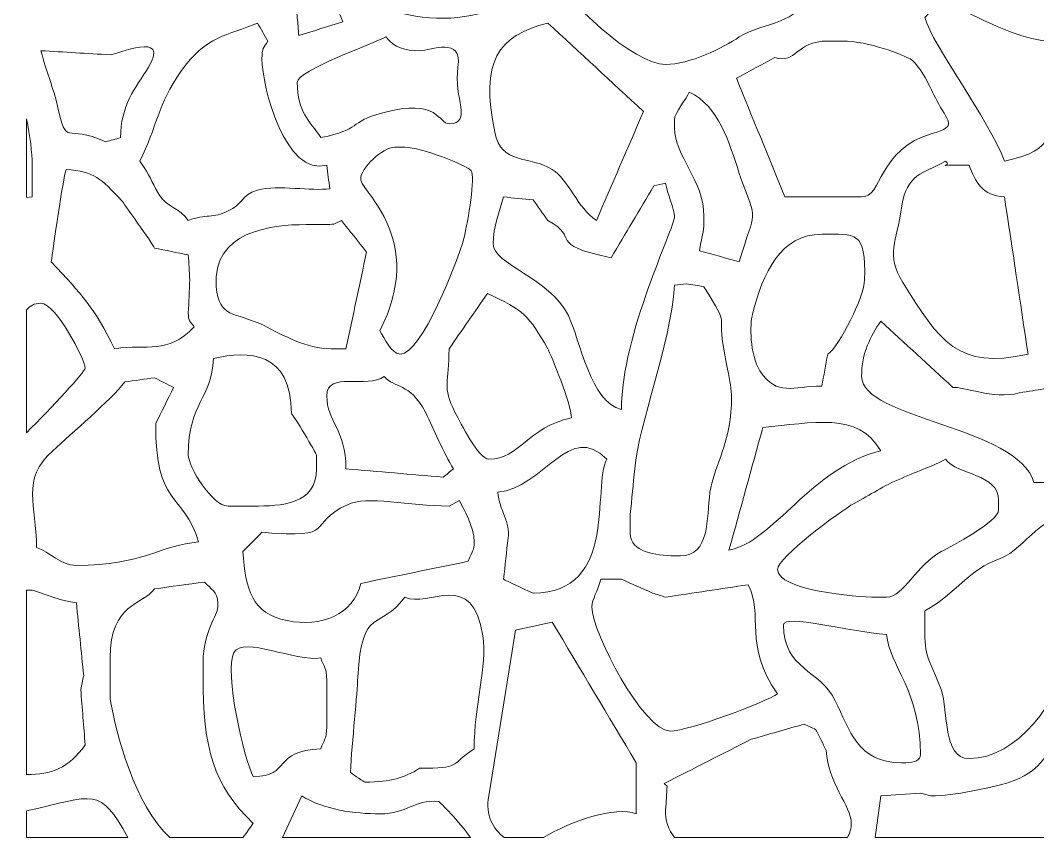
# Model space of a CAD drawing. Header units: millimetres. Extents: x -1220 to 1200, y -590 to 592.
# Drawn here: x -1204 to -540, y -590 to -56 of the extents above; entities that cross this region are included whole.
import ezdxf

# ---------------------------------------------------------------- set-up
doc = ezdxf.new("R2010")
doc.units = ezdxf.units.MM
doc.header["$MEASUREMENT"] = 0
doc.layers.add('Layer 1', color=7, linetype='Continuous')

msp = doc.modelspace()

# ---------------------------------------------------------------- linework, layer by layer
at = {"layer": 'Layer 1', "color": 250, "lineweight": 20}
for points, knots in [([(-1114.6493, 2.3211), (-1098.2944, 29.357), (-1059.8097, 40.1729), (-1039.6047, 14.0348), (-1029.021, 21.2461), (-1009.7806, 27.5538), (-1003.0451, 14.0348), (-1003.0451, 14.0348), (-1001.12, -29.2231), (-1001.12, -40.0389), (-998.554, -45.7442), (-995.9899, -51.4553), (-993.4238, -57.1625), (-1003.0451, -60.1649), (-1012.6663, -63.169), (-1022.2875, -66.1751), (-1022.6049, -62.2693), (-1022.9264, -58.3616), (-1023.2479, -54.4594), (-1023.2479, -46.3485), (-1036.7193, -36.4343), (-1046.3384, -36.4343), (-1054.9971, -36.4343), (-1067.5059, -45.445), (-1075.204, -45.445), (-1082.8982, -45.445), (-1082.8982, -40.9406), (-1096.3694, -39.1373), (-1102.4601, -25.3172), (-1108.5547, -11.4971), (-1114.6493, 2.3211)], [0, 0, 0, 0, 0.1, 0.1, 0.1, 0.2, 0.2, 0.2, 0.3, 0.3, 0.3, 0.4, 0.4, 0.4, 0.5, 0.5, 0.5, 0.6, 0.6, 0.6, 0.7, 0.7, 0.7, 0.8, 0.8, 0.8, 0.9, 0.9, 0.9, 1, 1, 1, 1]), ([(-882.7821, -33.7312), (-882.7821, -61.6688), (-981.8796, -65.2734), (-981.8796, -24.7168), (-981.8796, -19.6099), (-981.8796, -14.5032), (-981.8796, -9.3965), (-981.8796, -0.3839), (-978.994, 2.3211), (-975.1439, 8.6288), (-945.3198, 8.6288), (-944.3553, 15.838), (-922.2293, 1.4175), (-912.6062, -3.9904), (-882.7821, -17.5074), (-882.7821, -31.0263), (-882.7821, -31.928), (-882.7821, -32.8277), (-882.7821, -33.7312)], [0, 0, 0, 0, 0.16666667, 0.16666667, 0.16666667, 0.33333333, 0.33333333, 0.33333333, 0.5, 0.5, 0.5, 0.66666667, 0.66666667, 0.66666667, 0.83333333, 0.83333333, 0.83333333, 1, 1, 1, 1]), ([(-782.722, -85.1), (-801.9644, -85.1), (-851.9955, -43.6454), (-853.9184, -22.0137), (-851.3524, -21.4095), (-848.7863, -20.8109), (-846.2222, -20.2123), (-816.3962, -38.2375), (-793.3057, -49.9531), (-765.4046, -34.631), (-757.7084, -30.1247), (-733.6554, -15.706), (-724.9967, -13.9028), (-716.338, -13.0012), (-693.2476, -26.52), (-693.2476, -40.0389), (-693.2476, -58.0641), (-718.2631, -57.1625), (-734.618, -67.0749), (-745.2017, -74.286), (-767.3296, -85.1), (-782.722, -85.1)], [0, 0, 0, 0, 0.14285714, 0.14285714, 0.14285714, 0.28571429, 0.28571429, 0.28571429, 0.42857143, 0.42857143, 0.42857143, 0.57142857, 0.57142857, 0.57142857, 0.71428571, 0.71428571, 0.71428571, 0.85714286, 0.85714286, 0.85714286, 1, 1, 1, 1]), ([(-561.4383, -148.1883), (-572.0221, -120.2489), (-608.5819, -72.4828), (-613.3944, -54.4594), (-609.8618, -50.5517), (-606.3354, -46.6459), (-602.8108, -42.742), (-572.9846, -56.2609), (-533.5374, -82.397), (-503.7133, -63.472), (-496.015, -81.4973), (-503.7133, -93.211), (-520.0701, -111.2381), (-535.4624, -128.3598), (-525.8412, -140.9771), (-561.4383, -148.1883)], [0, 0, 0, 0, 0.2, 0.2, 0.2, 0.4, 0.4, 0.4, 0.6, 0.6, 0.6, 0.8, 0.8, 0.8, 1, 1, 1, 1]), ([(-1099.255, -89.6083), (-1082.8982, -66.1751), (-1068.4684, -66.1751), (-1049.226, -58.0641), (-1046.9815, -61.9681), (-1044.7349, -65.874), (-1042.4904, -69.7797), (-1045.378, -74.286), (-1046.3384, -74.286), (-1046.3384, -81.4973), (-1046.3384, -99.2718), (-1031.1677, -158.5309), (-1004.0055, -150.8913), (-1003.3626, -155.9981), (-1002.7235, -161.1049), (-1002.0825, -166.2135), (-1013.6288, -168.0149), (-1035.7567, -163.5104), (-1049.226, -167.1151), (-1060.7722, -170.7179), (-1058.8472, -177.0294), (-1068.4684, -180.6321), (-1078.0896, -186.0401), (-1082.8982, -182.4354), (-1094.4443, -186.9436), (-1100.2176, -178.8307), (-1108.8782, -177.9291), (-1113.6868, -169.8181), (-1119.46, -159.9039), (-1118.4975, -159.0041), (-1126.1956, -148.1883), (-1114.6493, -125.6568), (-1114.6493, -111.2381), (-1099.255, -89.6083)], [0, 0, 0, 0, 0.09090909, 0.09090909, 0.09090909, 0.18181818, 0.18181818, 0.18181818, 0.27272727, 0.27272727, 0.27272727, 0.36363636, 0.36363636, 0.36363636, 0.45454545, 0.45454545, 0.45454545, 0.54545455, 0.54545455, 0.54545455, 0.63636364, 0.63636364, 0.63636364, 0.72727273, 0.72727273, 0.72727273, 0.81818182, 0.81818182, 0.81818182, 0.90909091, 0.90909091, 0.90909091, 1, 1, 1, 1]), ([(-827.9425, -186.9436), (-840.4492, -178.8307), (-846.2222, -159.9039), (-856.806, -153.5962), (-871.2377, -144.5836), (-890.4783, -150.8913), (-894.3284, -129.2633), (-903.9475, -83.2986), (-892.4033, -66.1751), (-859.6916, -58.0641), (-838.8436, -77.2866), (-817.9997, -96.5164), (-797.1538, -115.7444), (-807.416, -139.475), (-817.6782, -163.2093), (-827.9425, -186.9436)], [0, 0, 0, 0, 0.2, 0.2, 0.2, 0.4, 0.4, 0.4, 0.6, 0.6, 0.6, 0.8, 0.8, 0.8, 1, 1, 1, 1]), ([(-1148.3216, -135.571), (-1175.2621, -122.9519), (-1173.3371, -140.9771), (-1180.0727, -111.2381), (-1183.9208, -95.916), (-1186.8063, -91.4115), (-1190.6543, -76.0893), (-1175.5797, -76.9891), (-1160.5089, -77.8907), (-1145.436, -78.7923), (-1141.5879, -78.7923), (-1105.9887, -62.5704), (-1120.4224, -86.9033), (-1129.0811, -100.4223), (-1138.7023, -112.1379), (-1138.7023, -132.8661), (-1141.9055, -133.7696), (-1145.1144, -134.6694), (-1148.3216, -135.571)], [0, 0, 0, 0, 0.16666667, 0.16666667, 0.16666667, 0.33333333, 0.33333333, 0.33333333, 0.5, 0.5, 0.5, 0.66666667, 0.66666667, 0.66666667, 0.83333333, 0.83333333, 0.83333333, 1, 1, 1, 1]), ([(-1007.8556, -132.8661), (-1015.5538, -121.1523), (-1023.2479, -116.6442), (-1023.2479, -96.8176), (-1023.2479, -88.7067), (-973.2209, -71.583), (-965.5227, -67.0749), (-959.7516, -74.286), (-953.014, -76.0893), (-943.3947, -76.0893), (-935.6966, -76.0893), (-915.4938, -66.1751), (-918.3792, -86.9033), (-921.2649, -106.73), (-908.7601, -123.8554), (-924.1525, -123.8554), (-930.888, -123.8554), (-930.888, -106.73), (-967.4477, -116.6442), (-990.5383, -122.9519), (-980.915, -127.4601), (-1007.8556, -132.8661)], [0, 0, 0, 0, 0.14285714, 0.14285714, 0.14285714, 0.28571429, 0.28571429, 0.28571429, 0.42857143, 0.42857143, 0.42857143, 0.57142857, 0.57142857, 0.57142857, 0.71428571, 0.71428571, 0.71428571, 0.85714286, 0.85714286, 0.85714286, 1, 1, 1, 1]), ([(-736.543, -94.1146), (-728.2018, -89.6083), (-719.8647, -85.1), (-711.5275, -80.5937), (-697.0958, -85.1), (-698.0562, -69.7797), (-676.8908, -69.7797), (-673.6838, -69.7797), (-670.4747, -69.7797), (-667.2716, -69.7797), (-649.9522, -69.7797), (-627.8242, -78.7923), (-623.0137, -81.4973), (-615.3154, -86.9033), (-610.5068, -99.5225), (-605.6963, -108.5332), (-598.9607, -122.0521), (-591.2645, -125.6568), (-608.5819, -130.1631), (-644.1791, -140.0773), (-641.2935, -172.5212), (-654.7629, -171.6214), (-671.4372, -171.6214), (-688.1155, -171.6214), (-704.7939, -171.6214), (-715.3776, -145.7826), (-725.9593, -119.9477), (-736.543, -94.1146)], [0, 0, 0, 0, 0.11111111, 0.11111111, 0.11111111, 0.22222222, 0.22222222, 0.22222222, 0.33333333, 0.33333333, 0.33333333, 0.44444444, 0.44444444, 0.44444444, 0.55555556, 0.55555556, 0.55555556, 0.66666667, 0.66666667, 0.66666667, 0.77777778, 0.77777778, 0.77777778, 0.88888889, 0.88888889, 0.88888889, 1, 1, 1, 1]), ([(-757.7084, -184.2388), (-757.7084, -160.8055), (-776.9509, -144.5836), (-776.9509, -126.5584), (-776.9509, -124.7552), (-776.9509, -122.9519), (-776.9509, -121.1523), (-776.9509, -116.6442), (-769.2547, -107.6335), (-767.3296, -103.1253), (-748.0872, -112.1379), (-741.3535, -135.571), (-734.618, -156.2992), (-722.1113, -191.4481), (-724.0363, -177.0294), (-734.618, -213.9796), (-743.2767, -211.5739), (-751.9354, -209.1721), (-760.596, -206.7702), (-759.6315, -198.6574), (-757.7084, -196.856), (-757.7084, -186.9436), (-757.7084, -186.0401), (-757.7084, -185.1404), (-757.7084, -184.2388)], [0, 0, 0, 0, 0.125, 0.125, 0.125, 0.25, 0.25, 0.25, 0.375, 0.375, 0.375, 0.5, 0.5, 0.5, 0.625, 0.625, 0.625, 0.75, 0.75, 0.75, 0.875, 0.875, 0.875, 1, 1, 1, 1]), ([(-1200.05, -171.9619), (-1200.05, -171.9619), (-1200.05, -120.6548), (-1200.05, -120.6548), (-1197.7715, -131.6165), (-1196.4276, -142.5689), (-1196.4276, -150.8913), (-1196.4276, -157.8014), (-1196.4276, -164.7076), (-1196.4276, -171.6214), (-1196.4276, -171.6214), (-1200.05, -171.9619), (-1200.05, -171.9619)], [0, 0, 0, 0, 0.25, 0.25, 0.25, 0.5, 0.5, 0.5, 0.75, 0.75, 0.75, 1, 1, 1, 1]), ([(-969.3708, -259.0425), (-938.5842, -198.6574), (-981.8796, -168.0149), (-981.8796, -159.9039), (-981.8796, -152.6946), (-967.4477, -139.1775), (-959.7516, -139.1775), (-957.503, -139.1775), (-955.2566, -139.1775), (-953.014, -139.1775), (-942.4322, -139.1775), (-912.6062, -150.8913), (-909.7205, -154.496), (-906.8351, -158.1025), (-911.6456, -186.9436), (-914.5312, -198.6574), (-918.3792, -213.9796), (-942.4322, -274.3628), (-955.9016, -274.3628), (-961.6747, -274.3628), (-966.4852, -263.547), (-969.3708, -259.0425)], [0, 0, 0, 0, 0.14285714, 0.14285714, 0.14285714, 0.28571429, 0.28571429, 0.28571429, 0.42857143, 0.42857143, 0.42857143, 0.57142857, 0.57142857, 0.57142857, 0.71428571, 0.71428571, 0.71428571, 0.85714286, 0.85714286, 0.85714286, 1, 1, 1, 1]), ([(-546.046, -274.3628), (-592.2271, -284.2752), (-603.7713, -266.25), (-627.8242, -227.4985), (-639.3705, -208.5716), (-631.6724, -201.3623), (-628.7868, -178.8307), (-624.9387, -155.3995), (-615.3154, -157.2009), (-599.9232, -148.1883), (-595.1126, -151.7929), (-606.6569, -150.8913), (-594.1521, -150.8913), (-590.943, -150.8913), (-587.736, -150.8913), (-584.5288, -150.8913), (-580.6808, -161.7072), (-575.8703, -170.7179), (-561.4383, -171.6214), (-556.3063, -205.8686), (-551.1742, -240.1157), (-546.046, -274.3628)], [0, 0, 0, 0, 0.14285714, 0.14285714, 0.14285714, 0.28571429, 0.28571429, 0.28571429, 0.42857143, 0.42857143, 0.42857143, 0.57142857, 0.57142857, 0.57142857, 0.71428571, 0.71428571, 0.71428571, 0.85714286, 0.85714286, 0.85714286, 1, 1, 1, 1]), ([(-1142.5505, -270.7582), (-1156.0197, -243.7204), (-1163.7178, -235.6094), (-1183.9208, -213.9796), (-1182.7726, -205.1653), (-1176.2186, -159.7112), (-1174.2996, -153.5962), (-1155.0572, -155.3995), (-1152.1717, -159.0041), (-1137.7398, -174.3244), (-1137.7398, -174.3244), (-1117.5369, -202.2621), (-1116.5724, -204.967), (-1109.1957, -206.4672), (-1101.8191, -207.9693), (-1094.4443, -209.4733), (-1094.123, -214.8812), (-1093.8014, -220.2873), (-1093.4818, -225.6952), (-1093.8014, -232.9064), (-1094.123, -240.1157), (-1094.4443, -247.325), (-1094.4443, -252.733), (-1093.4818, -252.733), (-1090.5963, -256.3376), (-1108.8782, -275.2644), (-1120.4224, -267.1535), (-1142.5505, -270.7582)], [0, 0, 0, 0, 0.11111111, 0.11111111, 0.11111111, 0.22222222, 0.22222222, 0.22222222, 0.33333333, 0.33333333, 0.33333333, 0.44444444, 0.44444444, 0.44444444, 0.55555556, 0.55555556, 0.55555556, 0.66666667, 0.66666667, 0.66666667, 0.77777778, 0.77777778, 0.77777778, 0.88888889, 0.88888889, 0.88888889, 1, 1, 1, 1]), ([(-811.5876, -310.4133), (-831.7905, -305.9052), (-838.5261, -265.3502), (-846.2222, -249.1283), (-858.7291, -223.8938), (-895.2888, -215.781), (-895.2888, -202.2621), (-895.2888, -190.5464), (-891.4408, -181.5357), (-888.5551, -171.6214), (-882.139, -172.22), (-875.725, -172.8186), (-869.3127, -173.4228), (-866.1037, -177.9291), (-862.8966, -182.4354), (-859.6916, -186.9436), (-837.5635, -198.6574), (-861.6146, -202.2621), (-818.3212, -211.2765), (-809.0195, -195.6532), (-799.7179, -180.0299), (-790.4201, -164.4102), (-787.8521, -163.8079), (-785.2859, -163.2093), (-782.722, -162.607), (-781.7614, -168.9165), (-776.9509, -179.7325), (-776.9509, -184.2388), (-776.9509, -192.3497), (-811.5876, -260.8439), (-811.5876, -310.4133)], [0, 0, 0, 0, 0.1, 0.1, 0.1, 0.2, 0.2, 0.2, 0.3, 0.3, 0.3, 0.4, 0.4, 0.4, 0.5, 0.5, 0.5, 0.6, 0.6, 0.6, 0.7, 0.7, 0.7, 0.8, 0.8, 0.8, 0.9, 0.9, 0.9, 1, 1, 1, 1]), ([(-1001.12, -270.7582), (-1017.4768, -270.7582), (-1032.8711, -261.7456), (-1045.378, -255.436), (-1064.6202, -246.4234), (-1074.2395, -250.9316), (-1076.1646, -230.2015), (-1079.0522, -194.151), (-1040.5673, -189.6467), (-1017.4768, -189.6467), (-1012.9857, -189.6467), (-1008.4946, -189.6467), (-1004.0055, -189.6467), (-998.2344, -189.6467), (-998.2344, -188.7431), (-994.3864, -186.9436), (-988.9308, -193.8499), (-983.4811, -200.7581), (-978.0295, -207.67), (-982.5185, -228.6975), (-987.0077, -249.7269), (-991.4988, -270.7582), (-994.7039, -270.7582), (-997.9109, -270.7582), (-1001.12, -270.7582)], [0, 0, 0, 0, 0.125, 0.125, 0.125, 0.25, 0.25, 0.25, 0.375, 0.375, 0.375, 0.5, 0.5, 0.5, 0.625, 0.625, 0.625, 0.75, 0.75, 0.75, 0.875, 0.875, 0.875, 1, 1, 1, 1]), ([(-680.7388, -295.0911), (-699.9812, -295.0911), (-709.6044, -302.3005), (-721.1487, -285.1788), (-727.8824, -274.3628), (-727.8824, -254.5362), (-725.9593, -248.2267), (-719.2237, -221.1889), (-707.6793, -195.9544), (-680.7388, -195.9544), (-658.6129, -195.9544), (-651.8772, -193.2513), (-652.8378, -225.6952), (-652.8378, -236.5092), (-669.1946, -268.9549), (-676.8908, -274.3628), (-678.1708, -281.2711), (-679.4568, -288.1792), (-680.7388, -295.0911)], [0, 0, 0, 0, 0.16666667, 0.16666667, 0.16666667, 0.33333333, 0.33333333, 0.33333333, 0.5, 0.5, 0.5, 0.66666667, 0.66666667, 0.66666667, 0.83333333, 0.83333333, 0.83333333, 1, 1, 1, 1]), ([(-776.9509, -405.9454), (-789.4576, -405.9454), (-805.8144, -403.2405), (-805.8144, -391.5249), (-805.8144, -387.316), (-805.8144, -383.1127), (-805.8144, -378.9076), (-804.8519, -368.9933), (-803.8893, -359.0791), (-802.9268, -349.1667), (-800.0394, -318.5243), (-779.8364, -269.8565), (-776.9509, -229.3017), (-774.3808, -228.9987), (-771.8188, -228.6975), (-769.2547, -228.3982), (-765.4046, -228.9987), (-761.5566, -229.5991), (-757.7084, -230.2015), (-739.4285, -259.9423), (-750.0122, -244.622), (-744.2392, -273.4612), (-740.3891, -295.0911), (-738.466, -299.5974), (-740.3891, -314.9196), (-742.3141, -334.7462), (-750.9728, -348.2651), (-753.8604, -364.487), (-755.7855, -381.6105), (-753.8604, -405.9454), (-773.1027, -405.9454), (-774.3808, -405.9454), (-775.6668, -405.9454), (-776.9509, -405.9454)], [0, 0, 0, 0, 0.09090909, 0.09090909, 0.09090909, 0.18181818, 0.18181818, 0.18181818, 0.27272727, 0.27272727, 0.27272727, 0.36363636, 0.36363636, 0.36363636, 0.45454545, 0.45454545, 0.45454545, 0.54545455, 0.54545455, 0.54545455, 0.63636364, 0.63636364, 0.63636364, 0.72727273, 0.72727273, 0.72727273, 0.81818182, 0.81818182, 0.81818182, 0.90909091, 0.90909091, 0.90909091, 1, 1, 1, 1]), ([(-898.1764, -342.8571), (-904.91, -342.8571), (-916.4563, -319.4259), (-920.3043, -312.2147), (-928.963, -295.0911), (-924.1525, -293.2897), (-924.1525, -270.7582), (-915.8113, -258.7414), (-907.4741, -246.7228), (-899.1368, -234.7096), (-875.0859, -245.5236), (-872.1983, -249.1283), (-859.6916, -270.7582), (-857.7685, -274.3628), (-844.2972, -306.8086), (-844.2972, -315.8194), (-873.1609, -322.1289), (-877.9714, -342.8571), (-898.1764, -342.8571)], [0, 0, 0, 0, 0.16666667, 0.16666667, 0.16666667, 0.33333333, 0.33333333, 0.33333333, 0.5, 0.5, 0.5, 0.66666667, 0.66666667, 0.66666667, 0.83333333, 0.83333333, 0.83333333, 1, 1, 1, 1]), ([(-1200.05, -325.5597), (-1200.05, -325.5597), (-1200.05, -245.4002), (-1200.05, -245.4002), (-1197.9651, -242.7328), (-1195.1595, -241.0173), (-1190.6543, -241.0173), (-1181.0352, -241.0173), (-1161.7928, -277.9675), (-1161.7928, -283.3755), (-1161.7928, -285.826), (-1184.0006, -309.506), (-1200.05, -325.5597)], [0, 0, 0, 0, 0.25, 0.25, 0.25, 0.5, 0.5, 0.5, 0.75, 0.75, 0.75, 1, 1, 1, 1]), ([(-542.1961, -358.1793), (-552.7796, -321.2273), (-654.7629, -316.721), (-654.7629, -288.7834), (-654.7629, -273.4612), (-648.9896, -262.6472), (-642.256, -252.733), (-626.5402, -267.1535), (-610.8244, -281.5722), (-595.1126, -295.9928), (-588.3789, -295.0911), (-569.1366, -304.1037), (-551.8192, -299.5974), (-538.3479, -296.8944), (-535.4624, -298.6977), (-513.3343, -288.7834), (-502.9164, -304.6031), (-503.2819, -289.975), (-495.0546, -313.1163), (-499.8632, -321.2273), (-496.9775, -328.4385), (-504.6737, -339.2525), (-515.2574, -352.7714), (-519.1054, -344.6604), (-522.9555, -358.1793), (-529.3677, -358.1793), (-535.7799, -358.1793), (-542.1961, -358.1793)], [0, 0, 0, 0, 0.11111111, 0.11111111, 0.11111111, 0.22222222, 0.22222222, 0.22222222, 0.33333333, 0.33333333, 0.33333333, 0.44444444, 0.44444444, 0.44444444, 0.55555556, 0.55555556, 0.55555556, 0.66666667, 0.66666667, 0.66666667, 0.77777778, 0.77777778, 0.77777778, 0.88888889, 0.88888889, 0.88888889, 1, 1, 1, 1]), ([(-1068.4684, -373.4996), (-1079.0522, -373.4996), (-1094.4443, -347.3634), (-1094.4443, -340.1541), (-1094.4443, -305.0054), (-1079.0522, -304.1037), (-1078.0896, -277.0678), (-1054.9971, -271.6598), (-1027.098, -272.5615), (-1027.098, -313.1163), (-1026.1355, -313.1163), (-1010.7432, -339.2525), (-1010.7432, -340.1541), (-1010.7432, -343.1565), (-1010.7432, -346.1626), (-1010.7432, -349.1667), (-1010.7432, -372.5999), (-1033.8317, -373.4996), (-1052.1116, -373.4996), (-1057.5631, -373.4996), (-1063.0127, -373.4996), (-1068.4684, -373.4996)], [0, 0, 0, 0, 0.14285714, 0.14285714, 0.14285714, 0.28571429, 0.28571429, 0.28571429, 0.42857143, 0.42857143, 0.42857143, 0.57142857, 0.57142857, 0.57142857, 0.71428571, 0.71428571, 0.71428571, 0.85714286, 0.85714286, 0.85714286, 1, 1, 1, 1]), ([(-991.4988, -349.1667), (-991.4988, -323.0305), (-1004.0055, -318.5243), (-1004.0055, -301.4007), (-1004.0055, -285.1001), (-977.712, -296.9542), (-966.4852, -288.7834), (-959.7516, -296.8944), (-950.1284, -292.3881), (-939.5467, -312.2147), (-933.7735, -323.9303), (-928.0024, -338.3527), (-921.2649, -349.1667), (-923.5075, -350.9681), (-925.756, -352.7714), (-928.0024, -354.5746), (-949.168, -352.7714), (-970.3353, -350.9681), (-991.4988, -349.1667)], [0, 0, 0, 0, 0.16666667, 0.16666667, 0.16666667, 0.33333333, 0.33333333, 0.33333333, 0.5, 0.5, 0.5, 0.66666667, 0.66666667, 0.66666667, 0.83333333, 0.83333333, 0.83333333, 1, 1, 1, 1]), ([(-1193.5419, -400.5375), (-1193.5419, -372.5999), (-1204.1257, -356.376), (-1182.9602, -337.4492), (-1170.5194, -325.7972), (-1145.4859, -304.6723), (-1135.8147, -292.3881), (-1129.3986, -291.4865), (-1122.9865, -290.5867), (-1116.5724, -289.6831), (-1112.4027, -291.7839), (-1108.2313, -293.8883), (-1104.0656, -295.9928), (-1107.9137, -303.8025), (-1111.7638, -311.6123), (-1115.6118, -319.4259), (-1116.5724, -373.4996), (-1097.33, -364.487), (-1087.7109, -396.9328), (-1111.7638, -398.7342), (-1124.2705, -412.2531), (-1167.5639, -412.2531), (-1178.1476, -412.2531), (-1184.8813, -403.2405), (-1193.5419, -400.5375)], [0, 0, 0, 0, 0.125, 0.125, 0.125, 0.25, 0.25, 0.25, 0.375, 0.375, 0.375, 0.5, 0.5, 0.5, 0.625, 0.625, 0.625, 0.75, 0.75, 0.75, 0.875, 0.875, 0.875, 1, 1, 1, 1]), ([(-642.256, -337.4492), (-687.4745, -348.2651), (-712.49, -396.9328), (-741.3535, -402.3407), (-733.973, -375.6003), (-726.6003, -348.8655), (-719.2237, -322.1289), (-687.4745, -319.4259), (-656.6879, -311.3131), (-642.256, -337.4492)], [0, 0, 0, 0, 0.33333333, 0.33333333, 0.33333333, 0.66666667, 0.66666667, 0.66666667, 1, 1, 1, 1]), ([(-885.6697, -394.2298), (-883.7446, -384.3155), (-891.4408, -376.2046), (-892.4033, -364.487), (-862.579, -361.7821), (-845.2597, -317.6226), (-821.2067, -342.8571), (-830.828, -360.8823), (-813.5106, -430.2783), (-869.3127, -430.2783), (-869.3127, -430.2783), (-887.5926, -422.1673), (-888.5551, -421.2657), (-887.5926, -412.2531), (-886.6301, -403.2405), (-885.6697, -394.2298)], [0, 0, 0, 0, 0.2, 0.2, 0.2, 0.4, 0.4, 0.4, 0.6, 0.6, 0.6, 0.8, 0.8, 0.8, 1, 1, 1, 1]), ([(-645.1436, -432.9813), (-658.6129, -432.9813), (-709.6044, -428.4769), (-709.6044, -414.958), (-709.6044, -406.8452), (-669.1946, -377.1043), (-659.5734, -371.6963), (-648.9896, -366.2902), (-640.3311, -359.9807), (-628.7868, -355.4744), (-617.2405, -350.0665), (-607.6213, -347.3634), (-599.9232, -342.8571), (-592.2271, -353.6711), (-565.2884, -351.8697), (-565.2884, -369.8949), (-565.2884, -371.9957), (-565.2884, -374.1001), (-565.2884, -376.2046), (-565.2884, -383.4139), (-596.0731, -399.6358), (-602.8108, -403.2405), (-618.203, -411.3515), (-627.8242, -432.9813), (-638.4061, -432.9813), (-640.6485, -432.9813), (-642.895, -432.9813), (-645.1436, -432.9813)], [0, 0, 0, 0, 0.11111111, 0.11111111, 0.11111111, 0.22222222, 0.22222222, 0.22222222, 0.33333333, 0.33333333, 0.33333333, 0.44444444, 0.44444444, 0.44444444, 0.55555556, 0.55555556, 0.55555556, 0.66666667, 0.66666667, 0.66666667, 0.77777778, 0.77777778, 0.77777778, 0.88888889, 0.88888889, 0.88888889, 1, 1, 1, 1]), ([(-981.8796, -423.9706), (-986.6882, -444.6988), (-1007.8556, -452.8098), (-1029.9856, -448.3035), (-1053.0741, -443.7972), (-1056.9221, -427.5734), (-1058.8472, -403.2405), (-1054.6756, -399.0335), (-1050.506, -394.8283), (-1046.3384, -390.6232), (-995.3469, -395.1295), (-1018.4393, -385.2152), (-990.5383, -372.5999), (-978.0295, -366.2902), (-950.1284, -373.4996), (-924.1525, -373.4996), (-924.1525, -373.4996), (-917.4188, -369.8949), (-917.4188, -369.8949), (-914.5312, -375.3029), (-907.7976, -387.0186), (-907.7976, -396.9328), (-907.7976, -403.2405), (-908.7601, -401.4373), (-911.6456, -409.5482), (-935.0536, -414.3538), (-958.4656, -419.1612), (-981.8796, -423.9706)], [0, 0, 0, 0, 0.11111111, 0.11111111, 0.11111111, 0.22222222, 0.22222222, 0.22222222, 0.33333333, 0.33333333, 0.33333333, 0.44444444, 0.44444444, 0.44444444, 0.55555556, 0.55555556, 0.55555556, 0.66666667, 0.66666667, 0.66666667, 0.77777778, 0.77777778, 0.77777778, 0.88888889, 0.88888889, 0.88888889, 1, 1, 1, 1]), ([(-584.5288, -538.4276), (-601.8462, -538.4276), (-597.9982, -507.787), (-602.8108, -493.3646), (-614.355, -464.5254), (-613.3944, -473.538), (-613.3944, -441.9958), (-593.1875, -430.2783), (-584.5288, -414.958), (-564.324, -407.7468), (-546.046, -400.5375), (-540.2729, -377.1043), (-503.7133, -376.2046), (-500.8276, -408.6484), (-509.4863, -397.8326), (-520.0701, -421.2657), (-526.8037, -434.7846), (-514.2968, -449.2032), (-520.0701, -472.6363), (-525.8412, -499.6742), (-552.7796, -538.4276), (-584.5288, -538.4276)], [0, 0, 0, 0, 0.14285714, 0.14285714, 0.14285714, 0.28571429, 0.28571429, 0.28571429, 0.42857143, 0.42857143, 0.42857143, 0.57142857, 0.57142857, 0.57142857, 0.71428571, 0.71428571, 0.71428571, 0.85714286, 0.85714286, 0.85714286, 1, 1, 1, 1]), ([(-902.0224, -458.2177), (-899.1368, -478.0443), (-907.7976, -503.2789), (-907.7976, -532.1199), (-924.1525, -542.9339), (-916.4563, -544.7353), (-943.3947, -544.7353), (-953.9785, -551.0449), (-961.6747, -553.7498), (-978.994, -553.7498), (-979.9546, -553.7498), (-985.7277, -549.2435), (-988.6133, -547.4402), (-987.6527, -527.6136), (-983.8026, -495.1679), (-983.8026, -485.2536), (-980.915, -437.4876), (-969.3708, -455.5128), (-953.014, -432.9813), (-937.6217, -440.1925), (-908.7601, -414.0564), (-902.0224, -458.2177)], [0, 0, 0, 0, 0.14285714, 0.14285714, 0.14285714, 0.28571429, 0.28571429, 0.28571429, 0.42857143, 0.42857143, 0.42857143, 0.57142857, 0.57142857, 0.57142857, 0.71428571, 0.71428571, 0.71428571, 0.85714286, 0.85714286, 0.85714286, 1, 1, 1, 1]), ([(-1058.7554, -590.0266), (-1058.7554, -590.0266), (-1106.5817, -590.0266), (-1106.5817, -590.0266), (-1129.4506, -568.5744), (-1141.4841, -522.5443), (-1145.436, -499.6742), (-1145.436, -490.6616), (-1145.436, -481.6509), (-1145.436, -472.6363), (-1145.436, -436.5878), (-1124.2705, -438.3892), (-1116.5724, -427.5734), (-1105.6672, -426.0712), (-1094.764, -424.5692), (-1083.8627, -423.0689), (-1080.0126, -427.5734), (-1075.204, -429.3767), (-1075.204, -436.5878), (-1075.204, -437.4876), (-1075.204, -438.3892), (-1075.204, -439.2909), (-1075.204, -444.6988), (-1084.8233, -455.5128), (-1084.8233, -475.3394), (-1084.8233, -478.3418), (-1084.8233, -481.3479), (-1084.8233, -484.3539), (-1084.8233, -532.1199), (-1078.0896, -555.553), (-1052.1116, -580.7857), (-1054.5298, -583.8985), (-1056.5606, -587.0972), (-1058.7554, -590.0266)], [0, 0, 0, 0, 0.09090909, 0.09090909, 0.09090909, 0.18181818, 0.18181818, 0.18181818, 0.27272727, 0.27272727, 0.27272727, 0.36363636, 0.36363636, 0.36363636, 0.45454545, 0.45454545, 0.45454545, 0.54545455, 0.54545455, 0.54545455, 0.63636364, 0.63636364, 0.63636364, 0.72727273, 0.72727273, 0.72727273, 0.81818182, 0.81818182, 0.81818182, 0.90909091, 0.90909091, 0.90909091, 1, 1, 1, 1]), ([(-779.8364, -520.4025), (-797.1538, -520.4025), (-830.828, -456.4144), (-830.828, -439.2909), (-830.828, -433.8848), (-826.9799, -429.3767), (-825.0549, -421.2657), (-820.5638, -421.2657), (-816.0747, -421.2657), (-811.5876, -421.2657), (-804.8519, -424.268), (-798.1163, -427.2722), (-791.3807, -430.2783), (-788.4951, -431.1799), (-785.6096, -432.0815), (-782.722, -432.9813), (-764.7615, -430.2783), (-746.8033, -427.5734), (-728.8449, -424.8704), (-718.2631, -444.6988), (-732.695, -463.6257), (-709.6044, -496.0696), (-717.2986, -501.4775), (-767.3296, -520.4025), (-779.8364, -520.4025)], [0, 0, 0, 0, 0.125, 0.125, 0.125, 0.25, 0.25, 0.25, 0.375, 0.375, 0.375, 0.5, 0.5, 0.5, 0.625, 0.625, 0.625, 0.75, 0.75, 0.75, 0.875, 0.875, 0.875, 1, 1, 1, 1]), ([(-1200.05, -548.8264), (-1200.05, -548.8264), (-1200.05, -428.3721), (-1200.05, -428.3721), (-1198.9976, -428.3403), (-1197.8134, -428.3683), (-1196.4276, -428.4769), (-1190.6543, -429.3767), (-1181.9958, -434.7846), (-1167.5639, -436.5878), (-1165.9604, -452.5086), (-1164.3569, -468.4294), (-1162.7553, -484.3539), (-1163.3943, -487.3544), (-1164.0353, -490.3604), (-1164.6784, -493.3646), (-1163.7178, -505.3796), (-1162.7553, -517.3982), (-1161.7928, -529.4169), (-1172.7919, -544.8701), (-1183.787, -548.817), (-1200.05, -548.8264)], [0, 0, 0, 0, 0.14285714, 0.14285714, 0.14285714, 0.28571429, 0.28571429, 0.28571429, 0.42857143, 0.42857143, 0.42857143, 0.57142857, 0.57142857, 0.57142857, 0.71428571, 0.71428571, 0.71428571, 0.85714286, 0.85714286, 0.85714286, 1, 1, 1, 1]), ([(-628.7868, -541.1307), (-657.6483, -541.1307), (-662.461, -519.5027), (-672.0803, -500.5759), (-681.7034, -479.8476), (-705.7543, -480.7473), (-705.7543, -451.0065), (-705.7543, -443.7972), (-663.4216, -455.5128), (-638.4061, -457.3142), (-636.4829, -478.0443), (-616.28, -494.2663), (-616.28, -535.7246), (-616.28, -539.3293), (-620.1281, -541.1307), (-625.8992, -541.1307), (-626.8617, -541.1307), (-627.8242, -541.1307), (-628.7868, -541.1307)], [0, 0, 0, 0, 0.16666667, 0.16666667, 0.16666667, 0.33333333, 0.33333333, 0.33333333, 0.5, 0.5, 0.5, 0.66666667, 0.66666667, 0.66666667, 0.83333333, 0.83333333, 0.83333333, 1, 1, 1, 1]), ([(-862.4233, -590.0266), (-862.4233, -590.0266), (-888.0859, -590.0266), (-888.0859, -590.0266), (-895.5005, -584.0294), (-900.5706, -575.6697), (-898.1764, -562.7605), (-892.4033, -526.712), (-886.6301, -490.6616), (-880.857, -454.6112), (-872.8393, -452.8098), (-864.8197, -451.0065), (-856.806, -449.2032), (-838.5261, -479.8476), (-820.2463, -510.4901), (-801.9644, -541.1307), (-801.9644, -552.2439), (-801.9644, -563.361), (-801.9644, -574.4781), (-815.3677, -568.898), (-845.4795, -579.5118), (-862.4233, -590.0266)], [0, 0, 0, 0, 0.14285714, 0.14285714, 0.14285714, 0.28571429, 0.28571429, 0.28571429, 0.42857143, 0.42857143, 0.42857143, 0.57142857, 0.57142857, 0.57142857, 0.71428571, 0.71428571, 0.71428571, 0.85714286, 0.85714286, 0.85714286, 1, 1, 1, 1]), ([(-1052.1116, -550.1433), (-1057.8847, -539.3293), (-1071.3539, -481.6509), (-1064.6202, -469.0317), (-1058.8472, -458.2177), (-1024.2124, -475.3394), (-1007.8556, -472.6363), (-1005.9305, -478.946), (-1004.0055, -478.946), (-1004.0055, -487.057), (-1004.0055, -497.2686), (-1004.0055, -507.484), (-1004.0055, -517.6994), (-1004.0055, -525.8104), (-1005.9305, -525.8104), (-1007.8556, -532.1199), (-1039.6047, -533.0197), (-1027.098, -550.1433), (-1052.1116, -550.1433)], [0, 0, 0, 0, 0.16666667, 0.16666667, 0.16666667, 0.33333333, 0.33333333, 0.33333333, 0.5, 0.5, 0.5, 0.66666667, 0.66666667, 0.66666667, 0.83333333, 0.83333333, 0.83333333, 1, 1, 1, 1]), ([(-663.9847, -590.0266), (-663.9847, -590.0266), (-776.887, -590.0266), (-776.887, -590.0266), (-780.9127, -584.7533), (-783.4249, -578.6869), (-782.722, -571.7751), (-782.4005, -566.6645), (-782.0789, -561.5597), (-781.7614, -556.4528), (-782.4005, -555.8505), (-783.0414, -555.25), (-783.6864, -554.6496), (-764.7615, -545.0346), (-745.8408, -535.4234), (-726.9218, -525.8104), (-715.3776, -522.5031), (-703.8294, -519.1996), (-692.2851, -515.898), (-689.7171, -517.0952), (-687.153, -518.298), (-684.5889, -519.5027), (-682.3425, -524.009), (-680.0959, -528.5134), (-677.8533, -533.0197), (-676.8908, -554.6496), (-661.4984, -569.0701), (-661.4984, -580.7857), (-661.4984, -583.8087), (-662.481, -586.912), (-663.9847, -590.0266)], [0, 0, 0, 0, 0.1, 0.1, 0.1, 0.2, 0.2, 0.2, 0.3, 0.3, 0.3, 0.4, 0.4, 0.4, 0.5, 0.5, 0.5, 0.6, 0.6, 0.6, 0.7, 0.7, 0.7, 0.8, 0.8, 0.8, 0.9, 0.9, 0.9, 1, 1, 1, 1]), ([(-534.2023, -590.0266), (-534.2023, -590.0266), (-645.8186, -590.0266), (-645.8186, -590.0266), (-645.8186, -590.0266), (-642.256, -562.7605), (-642.256, -562.7605), (-633.5974, -562.1582), (-624.9387, -561.5597), (-616.28, -560.9591), (-614.0335, -561.5597), (-611.7869, -562.1582), (-609.5443, -562.7605), (-594.1521, -562.7605), (-571.0617, -557.3544), (-560.4779, -554.6496), (-533.5374, -545.6388), (-540.2729, -537.5278), (-522.9555, -526.712), (-521.0305, -528.8108), (-519.1054, -530.9153), (-517.1825, -533.0197), (-517.1825, -560.6411), (-525.6434, -570.6433), (-534.2023, -590.0266)], [0, 0, 0, 0, 0.125, 0.125, 0.125, 0.25, 0.25, 0.25, 0.375, 0.375, 0.375, 0.5, 0.5, 0.5, 0.625, 0.625, 0.625, 0.75, 0.75, 0.75, 0.875, 0.875, 0.875, 1, 1, 1, 1]), ([(-1200.05, -590.0266), (-1200.05, -590.0266), (-1200.05, -572.5719), (-1200.05, -572.5719), (-1155.4047, -562.6034), (-1152.3693, -556.1423), (-1134.0276, -590.0266), (-1134.0276, -590.0266), (-1200.05, -590.0266), (-1200.05, -590.0266)], [0, 0, 0, 0, 0.33333333, 0.33333333, 0.33333333, 0.66666667, 0.66666667, 0.66666667, 1, 1, 1, 1]), ([(-910.1719, -590.0266), (-910.1719, -590.0266), (-1033.0029, -590.0266), (-1033.0029, -590.0266), (-1033.0029, -590.0266), (-1020.3904, -562.7531), (-1020.3904, -562.7531), (-1005.9585, -571.7675), (-985.7277, -574.4781), (-969.3708, -574.4781), (-951.0431, -574.4781), (-947.6762, -565.1531), (-930.888, -566.367), (-929.8976, -567.293), (-917.7203, -578.9301), (-910.1719, -590.0266)], [0, 0, 0, 0, 0.2, 0.2, 0.2, 0.4, 0.4, 0.4, 0.6, 0.6, 0.6, 0.8, 0.8, 0.8, 1, 1, 1, 1])]:
    msp.add_open_spline(points, degree=3, knots=knots, dxfattribs=at)

doc.saveas('drawing.dxf')
